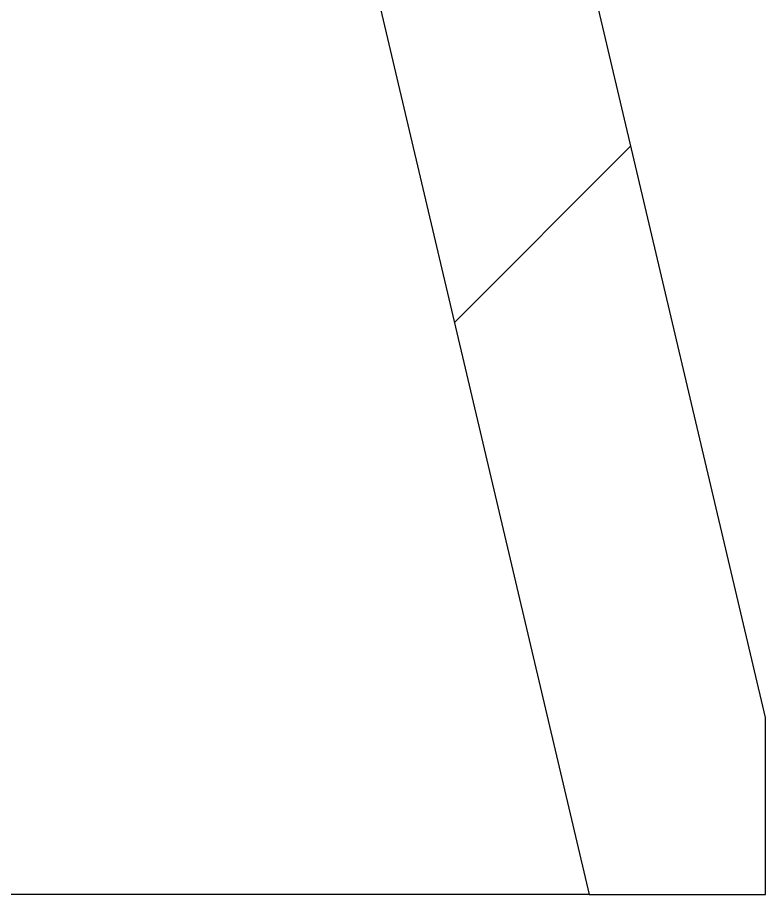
# Model space of a CAD drawing. Header units: millimetres. Extents: x 1036 to 1814, y -113 to 289.
# Drawn here: x 1302.05 to 1304.164, y 120.384 to 122.862 of the extents above; entities that cross this region are included whole.
import ezdxf

# ---------------------------------------------------------------- set-up
doc = ezdxf.new("R2010")
doc.units = ezdxf.units.MM
doc.layers.add('SolidLine', color=7, linetype='Continuous', lineweight=30)

msp = doc.modelspace()

# ---------------------------------------------------------------- hatches: boundary and pattern name
at = {"layer": 'SolidLine', "linetype": 'Continuous', "lineweight": 18}
h = msp.add_hatch(dxfattribs=at)
h.set_pattern_fill('ANSI31', color=256, style=0)
h.set_pattern_definition([(45, (812.6144, -117.223), (-2.245064, 2.245064), [])])
edge = h.paths.add_edge_path(flags=0)
edge.add_line((1303.6658, 120.3844), (1302.0871, 127.0844))
edge.add_line((1302.0871, 127.0844), (1301.1144, 127.0844))
edge.add_line((1301.1144, 127.0844), (1301.1144, 130.5844))
edge.add_line((1301.1144, 130.5844), (1301.7144, 130.5844))
edge.add_arc((1301.7144, 129.7844), 0.8, 308.6822, 450, ccw=False)
edge.add_line((1302.2144, 129.1599), (1304.1644, 120.8844))
edge.add_line((1304.1644, 120.8844), (1304.1644, 120.3844))
edge.add_line((1304.1644, 120.3844), (1303.6658, 120.3844))

# ---------------------------------------------------------------- linework, layer by layer
at = {"layer": 'SolidLine', "color": 7, "linetype": 'Continuous', "lineweight": 25}
for p, q in [((1304.1644, 120.8844), (1302.2144, 129.1599)), ((1302.0871, 127.0844), (1303.6658, 120.3844)), ((1304.1644, 120.3844), (1304.1644, 120.8844)), ((1303.6658, 120.3844), (1301.2147, 120.3844)), ((1303.6658, 120.3844), (1304.1644, 120.3844))]:
    msp.add_line(p, q, dxfattribs=at)

doc.saveas('drawing.dxf')
